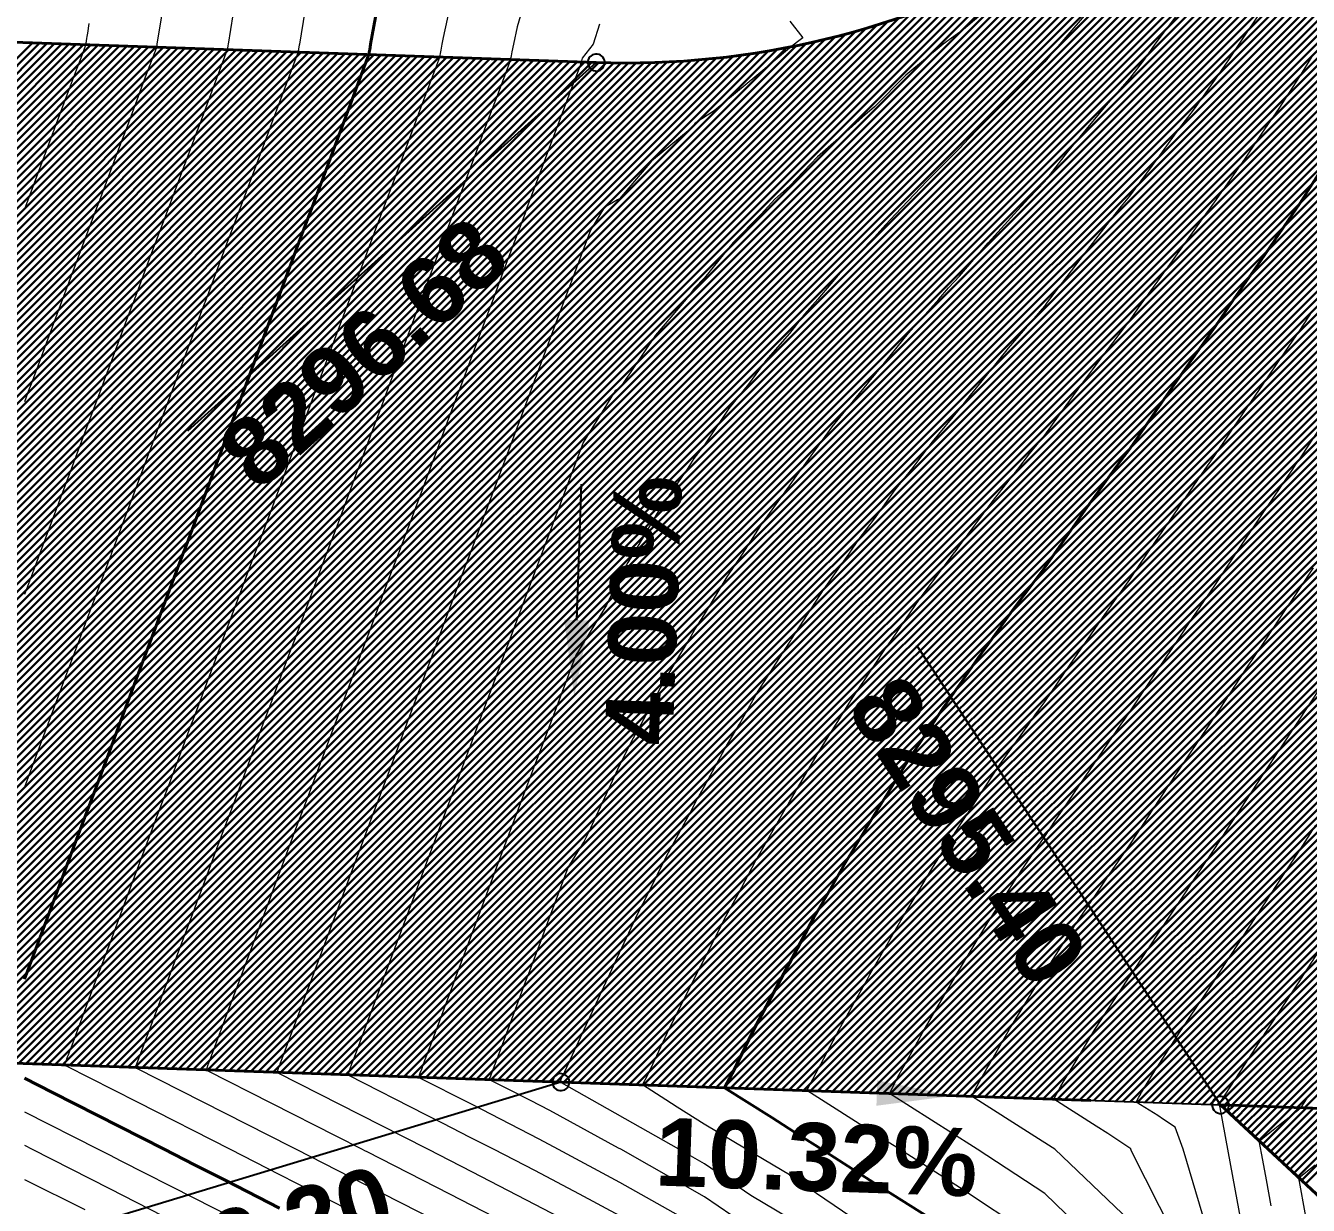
# Model space of a CAD drawing. Extents: x 2799052 to 2815686, y 1319509 to 1336143.
# Drawn here: x 2807493.91 to 2807509, y 1327802.98 to 1327816.86 of the extents above; entities that cross this region are included whole.
import ezdxf

# ---------------------------------------------------------------- set-up
doc = ezdxf.new("R2010")
doc.units = 0
doc.header["$LTSCALE"] = 0.5
doc.header["$MEASUREMENT"] = 0
for name, color, linetype, lineweight in [('C-PRKG-CONC', 2, 'Continuous', 40), ('C-Road-Asph-Hach', 110, 'Continuous', 30), ('C-Topo-Cont-10th', 8, 'Continuous', 13), ('C-TOPO-CONT-1FT', 7, 'Continuous', 40), ('C-TOPO-SLOP', 1, 'Continuous', 25), ('C-TOPO-SPOT', 2, 'Continuous', 25)]:
    doc.layers.add(name, color=color, linetype=linetype, lineweight=lineweight)
doc.layers.add('C-Road-Asph-Hach-Bdry', color=64, linetype='Continuous', lineweight=25, plot=False)
doc.layers.add('C-TOPO-USER', color=40, linetype='Continuous')
doc.styles.add('Swiss 721 BT', font='swissb.ttf', dxfattribs={"height": 2})

msp = doc.modelspace()

# ---------------------------------------------------------------- linework, layer by layer
at = {"color": 0, "linetype": 'ByBlock'}
for centre, start, end in [((2807500.621, 1327816.427, 8296.679), 352.876, 172.876), ((2807500.621, 1327816.427, 8296.679), 172.876, 352.876), ((2807500.205, 1327804.434, 8296.199), 352.876, 172.876), ((2807500.205, 1327804.434, 8296.199), 172.876, 352.876), ((2807507.963, 1327804.165, 8295.398), 353.7826, 173.7826), ((2807507.963, 1327804.165, 8295.398), 173.7826, 353.7826)]:
    msp.add_arc(centre, 0.1, start, end, dxfattribs=at)
at = {"layer": 'C-PRKG-CONC'}
for p, q in [((2807473.473, 1327817.369), (2807500.621, 1327816.427)), ((2807506.439, 1327804.218), (2807453.461, 1327806.056)), ((2807526.593, 1327786.827), (2807507.963, 1327804.165)), ((2807507.963, 1327804.165), (2807522.998, 1327803.644))]:
    msp.add_line(p, q, dxfattribs=at)
msp.add_arc((2807500.967, 1327826.421), 10, 268.0137, 31.5946, dxfattribs=at)
at = {"layer": 'C-Road-Asph-Hach', "linetype": 'Continuous'}
for p, q in [((2807493.404, 1327804.67), (2807513.637, 1327824.903)), ((2807493.489, 1327804.667), (2807513.67, 1327824.849)), ((2807493.575, 1327804.664), (2807513.704, 1327824.794)), ((2807493.66, 1327804.661), (2807513.738, 1327824.739)), ((2807493.745, 1327804.658), (2807513.771, 1327824.684)), ((2807493.831, 1327804.655), (2807513.805, 1327824.63)), ((2807493.916, 1327804.652), (2807513.839, 1327824.575)), ((2807494.002, 1327804.65), (2807513.872, 1327824.52)), ((2807494.087, 1327804.647), (2807513.906, 1327824.465)), ((2807494.173, 1327804.644), (2807513.94, 1327824.411)), ((2807494.258, 1327804.641), (2807513.973, 1327824.356)), ((2807494.343, 1327804.638), (2807514.007, 1327824.301)), ((2807494.429, 1327804.635), (2807514.04, 1327824.246)), ((2807494.514, 1327804.632), (2807514.074, 1327824.192)), ((2807494.6, 1327804.629), (2807514.108, 1327824.137)), ((2807494.685, 1327804.626), (2807514.141, 1327824.082)), ((2807494.771, 1327804.623), (2807514.175, 1327824.027)), ((2807494.856, 1327804.62), (2807514.209, 1327823.973)), ((2807494.941, 1327804.617), (2807514.242, 1327823.918)), ((2807495.027, 1327804.614), (2807514.276, 1327823.863)), ((2807495.112, 1327804.611), (2807514.31, 1327823.808)), ((2807495.198, 1327804.608), (2807514.343, 1327823.754)), ((2807495.283, 1327804.605), (2807514.377, 1327823.699)), ((2807495.369, 1327804.602), (2807514.41, 1327823.644)), ((2807495.454, 1327804.599), (2807514.444, 1327823.589)), ((2807495.539, 1327804.596), (2807514.478, 1327823.535)), ((2807495.625, 1327804.593), (2807514.511, 1327823.48)), ((2807495.71, 1327804.59), (2807514.545, 1327823.425)), ((2807495.796, 1327804.587), (2807514.579, 1327823.37)), ((2807495.881, 1327804.584), (2807514.612, 1327823.316)), ((2807495.966, 1327804.581), (2807514.646, 1327823.261)), ((2807496.052, 1327804.578), (2807514.68, 1327823.206)), ((2807496.137, 1327804.575), (2807514.713, 1327823.151)), ((2807496.223, 1327804.572), (2807514.747, 1327823.097)), ((2807496.308, 1327804.57), (2807514.781, 1327823.042)), ((2807496.394, 1327804.567), (2807514.814, 1327822.987)), ((2807496.479, 1327804.564), (2807514.848, 1327822.932)), ((2807496.564, 1327804.561), (2807514.881, 1327822.878)), ((2807496.65, 1327804.558), (2807514.915, 1327822.823)), ((2807496.735, 1327804.555), (2807514.949, 1327822.768)), ((2807496.821, 1327804.552), (2807514.982, 1327822.713)), ((2807496.906, 1327804.549), (2807515.016, 1327822.659)), ((2807496.992, 1327804.546), (2807515.05, 1327822.604)), ((2807497.077, 1327804.543), (2807515.083, 1327822.549)), ((2807497.162, 1327804.54), (2807515.117, 1327822.494)), ((2807497.248, 1327804.537), (2807515.151, 1327822.44)), ((2807497.333, 1327804.534), (2807515.184, 1327822.385)), ((2807497.419, 1327804.531), (2807515.218, 1327822.33)), ((2807497.504, 1327804.528), (2807515.251, 1327822.275)), ((2807497.59, 1327804.525), (2807515.285, 1327822.221)), ((2807497.675, 1327804.522), (2807515.319, 1327822.166)), ((2807497.76, 1327804.519), (2807515.352, 1327822.111)), ((2807497.846, 1327804.516), (2807515.386, 1327822.056)), ((2807497.931, 1327804.513), (2807515.42, 1327822.002)), ((2807498.017, 1327804.51), (2807515.453, 1327821.947)), ((2807498.102, 1327804.507), (2807515.487, 1327821.892)), ((2807498.188, 1327804.504), (2807515.521, 1327821.837)), ((2807498.273, 1327804.501), (2807515.554, 1327821.783)), ((2807498.358, 1327804.498), (2807515.588, 1327821.728)), ((2807498.444, 1327804.495), (2807515.622, 1327821.673)), ((2807498.529, 1327804.492), (2807515.655, 1327821.618)), ((2807498.615, 1327804.49), (2807515.689, 1327821.564)), ((2807498.7, 1327804.487), (2807515.722, 1327821.509)), ((2807498.786, 1327804.484), (2807515.756, 1327821.454)), ((2807498.871, 1327804.481), (2807515.79, 1327821.399)), ((2807498.956, 1327804.478), (2807515.823, 1327821.345)), ((2807499.042, 1327804.475), (2807515.857, 1327821.29)), ((2807499.127, 1327804.472), (2807515.891, 1327821.235)), ((2807499.213, 1327804.469), (2807515.924, 1327821.18)), ((2807499.298, 1327804.466), (2807515.958, 1327821.126)), ((2807499.384, 1327804.463), (2807515.992, 1327821.071)), ((2807499.469, 1327804.46), (2807516.025, 1327821.016)), ((2807499.554, 1327804.457), (2807516.059, 1327820.961)), ((2807499.64, 1327804.454), (2807516.092, 1327820.907)), ((2807499.725, 1327804.451), (2807516.126, 1327820.852)), ((2807499.811, 1327804.448), (2807516.16, 1327820.797)), ((2807499.896, 1327804.445), (2807516.193, 1327820.742)), ((2807499.981, 1327804.442), (2807516.227, 1327820.688)), ((2807500.067, 1327804.439), (2807516.261, 1327820.633)), ((2807500.152, 1327804.436), (2807516.294, 1327820.578)), ((2807500.238, 1327804.433), (2807516.328, 1327820.523)), ((2807500.323, 1327804.43), (2807516.362, 1327820.469)), ((2807500.409, 1327804.427), (2807516.395, 1327820.414)), ((2807500.494, 1327804.424), (2807516.429, 1327820.359)), ((2807500.579, 1327804.421), (2807516.463, 1327820.304)), ((2807500.665, 1327804.418), (2807516.496, 1327820.25)), ((2807500.75, 1327804.415), (2807516.53, 1327820.195)), ((2807500.836, 1327804.412), (2807516.563, 1327820.14)), ((2807500.921, 1327804.41), (2807516.597, 1327820.085)), ((2807501.007, 1327804.407), (2807516.631, 1327820.031)), ((2807501.092, 1327804.404), (2807516.664, 1327819.976)), ((2807501.177, 1327804.401), (2807516.698, 1327819.921)), ((2807501.263, 1327804.398), (2807516.732, 1327819.866)), ((2807501.348, 1327804.395), (2807516.765, 1327819.812)), ((2807501.434, 1327804.392), (2807516.799, 1327819.757)), ((2807501.519, 1327804.389), (2807516.833, 1327819.702)), ((2807501.605, 1327804.386), (2807516.866, 1327819.647)), ((2807501.69, 1327804.383), (2807516.9, 1327819.593)), ((2807501.775, 1327804.38), (2807516.933, 1327819.538)), ((2807501.861, 1327804.377), (2807516.967, 1327819.483)), ((2807501.946, 1327804.374), (2807517.001, 1327819.428)), ((2807502.032, 1327804.371), (2807517.034, 1327819.374)), ((2807502.117, 1327804.368), (2807517.068, 1327819.319)), ((2807502.203, 1327804.365), (2807517.102, 1327819.264)), ((2807502.288, 1327804.362), (2807517.135, 1327819.209)), ((2807502.373, 1327804.359), (2807517.169, 1327819.155)), ((2807502.459, 1327804.356), (2807517.203, 1327819.1)), ((2807502.544, 1327804.353), (2807517.236, 1327819.045)), ((2807502.63, 1327804.35), (2807517.27, 1327818.99)), ((2807502.715, 1327804.347), (2807517.304, 1327818.936)), ((2807502.801, 1327804.344), (2807517.337, 1327818.881)), ((2807493.318, 1327804.673), (2807507.478, 1327818.833)), ((2807502.886, 1327804.341), (2807517.371, 1327818.826)), ((2807502.971, 1327804.338), (2807517.404, 1327818.771)), ((2807503.057, 1327804.335), (2807517.438, 1327818.717)), ((2807503.142, 1327804.332), (2807517.472, 1327818.662)), ((2807503.228, 1327804.33), (2807517.505, 1327818.607)), ((2807493.233, 1327804.676), (2807507.018, 1327818.461)), ((2807503.313, 1327804.327), (2807517.539, 1327818.552)), ((2807503.399, 1327804.324), (2807517.573, 1327818.498)), ((2807503.484, 1327804.321), (2807517.606, 1327818.443)), ((2807503.569, 1327804.318), (2807517.64, 1327818.388)), ((2807503.655, 1327804.315), (2807517.674, 1327818.333)), ((2807503.74, 1327804.312), (2807517.707, 1327818.279)), ((2807493.147, 1327804.679), (2807506.692, 1327818.224)), ((2807503.826, 1327804.309), (2807517.741, 1327818.224)), ((2807503.911, 1327804.306), (2807517.774, 1327818.169)), ((2807503.996, 1327804.303), (2807517.808, 1327818.114)), ((2807493.062, 1327804.682), (2807506.421, 1327818.041)), ((2807504.082, 1327804.3), (2807517.842, 1327818.06)), ((2807504.167, 1327804.297), (2807517.875, 1327818.005)), ((2807492.977, 1327804.685), (2807506.18, 1327817.889)), ((2807504.253, 1327804.294), (2807517.909, 1327817.95)), ((2807504.338, 1327804.291), (2807517.943, 1327817.895)), ((2807504.424, 1327804.288), (2807517.976, 1327817.841)), ((2807492.891, 1327804.688), (2807505.96, 1327817.757)), ((2807504.509, 1327804.285), (2807518.01, 1327817.786)), ((2807504.594, 1327804.282), (2807518.044, 1327817.731)), ((2807504.68, 1327804.279), (2807518.077, 1327817.676)), ((2807492.72, 1327804.694), (2807505.572, 1327817.546)), ((2807492.806, 1327804.691), (2807505.762, 1327817.647)), ((2807504.765, 1327804.276), (2807518.111, 1327817.622)), ((2807504.851, 1327804.273), (2807518.145, 1327817.567)), ((2807504.936, 1327804.27), (2807518.178, 1327817.512)), ((2807492.549, 1327804.7), (2807505.223, 1327817.374)), ((2807492.635, 1327804.697), (2807505.393, 1327817.455)), ((2807505.022, 1327804.267), (2807518.212, 1327817.458)), ((2807505.107, 1327804.264), (2807518.245, 1327817.403)), ((2807505.192, 1327804.261), (2807518.279, 1327817.348)), ((2807492.379, 1327804.706), (2807504.902, 1327817.23)), ((2807492.464, 1327804.703), (2807505.058, 1327817.297)), ((2807505.278, 1327804.258), (2807518.313, 1327817.293)), ((2807505.363, 1327804.255), (2807518.346, 1327817.239)), ((2807492.122, 1327804.715), (2807504.46, 1327817.052)), ((2807492.208, 1327804.712), (2807504.603, 1327817.107)), ((2807492.293, 1327804.709), (2807504.749, 1327817.165)), ((2807505.449, 1327804.252), (2807518.38, 1327817.184)), ((2807505.534, 1327804.25), (2807518.414, 1327817.129)), ((2807505.62, 1327804.247), (2807518.447, 1327817.074)), ((2807491.866, 1327804.724), (2807504.051, 1327816.909)), ((2807491.952, 1327804.721), (2807504.186, 1327816.955)), ((2807492.037, 1327804.718), (2807504.32, 1327817.001)), ((2807505.705, 1327804.244), (2807518.481, 1327817.02)), ((2807505.79, 1327804.241), (2807518.515, 1327816.965)), ((2807505.876, 1327804.238), (2807518.548, 1327816.91)), ((2807491.524, 1327804.735), (2807503.551, 1327816.762)), ((2807491.61, 1327804.732), (2807503.672, 1327816.795)), ((2807491.695, 1327804.73), (2807503.797, 1327816.831)), ((2807491.781, 1327804.727), (2807503.924, 1327816.87)), ((2807505.961, 1327804.235), (2807518.582, 1327816.855)), ((2807506.047, 1327804.232), (2807518.615, 1327816.801)), ((2807506.132, 1327804.229), (2807518.649, 1327816.746)), ((2807482.384, 1327805.052), (2807493.989, 1327816.657)), ((2807482.469, 1327805.05), (2807494.074, 1327816.654)), ((2807482.555, 1327805.047), (2807494.159, 1327816.651)), ((2807482.64, 1327805.044), (2807494.245, 1327816.648)), ((2807482.726, 1327805.041), (2807494.33, 1327816.645)), ((2807482.811, 1327805.038), (2807494.416, 1327816.642)), ((2807482.896, 1327805.035), (2807494.501, 1327816.639)), ((2807482.982, 1327805.032), (2807494.587, 1327816.636)), ((2807483.067, 1327805.029), (2807494.672, 1327816.633)), ((2807483.153, 1327805.026), (2807494.757, 1327816.631)), ((2807483.238, 1327805.023), (2807494.843, 1327816.628)), ((2807483.324, 1327805.02), (2807494.928, 1327816.625)), ((2807483.409, 1327805.017), (2807495.014, 1327816.622)), ((2807483.494, 1327805.014), (2807495.099, 1327816.619)), ((2807483.58, 1327805.011), (2807495.185, 1327816.616)), ((2807483.665, 1327805.008), (2807495.27, 1327816.613)), ((2807483.751, 1327805.005), (2807495.355, 1327816.61)), ((2807483.836, 1327805.002), (2807495.441, 1327816.607)), ((2807483.922, 1327804.999), (2807495.526, 1327816.604)), ((2807484.007, 1327804.996), (2807495.612, 1327816.601)), ((2807484.092, 1327804.993), (2807495.697, 1327816.598)), ((2807484.178, 1327804.99), (2807495.783, 1327816.595)), ((2807491.012, 1327804.753), (2807502.863, 1327816.604)), ((2807491.097, 1327804.75), (2807502.972, 1327816.625)), ((2807491.183, 1327804.747), (2807503.084, 1327816.648)), ((2807491.268, 1327804.744), (2807503.199, 1327816.675)), ((2807491.354, 1327804.741), (2807503.313, 1327816.701)), ((2807491.439, 1327804.738), (2807503.431, 1327816.73)), ((2807506.218, 1327804.226), (2807518.683, 1327816.691)), ((2807506.303, 1327804.223), (2807518.716, 1327816.636)), ((2807484.263, 1327804.987), (2807495.868, 1327816.592)), ((2807484.349, 1327804.984), (2807495.953, 1327816.589)), ((2807484.434, 1327804.981), (2807496.039, 1327816.586)), ((2807484.519, 1327804.978), (2807496.124, 1327816.583)), ((2807484.605, 1327804.975), (2807496.21, 1327816.58)), ((2807484.69, 1327804.972), (2807496.295, 1327816.577)), ((2807484.776, 1327804.97), (2807496.38, 1327816.574)), ((2807484.861, 1327804.967), (2807496.466, 1327816.571)), ((2807484.947, 1327804.964), (2807496.551, 1327816.568)), ((2807485.032, 1327804.961), (2807496.637, 1327816.565)), ((2807485.117, 1327804.958), (2807496.722, 1327816.562)), ((2807485.203, 1327804.955), (2807496.808, 1327816.559)), ((2807485.288, 1327804.952), (2807496.893, 1327816.556)), ((2807485.374, 1327804.949), (2807496.978, 1327816.553)), ((2807485.459, 1327804.946), (2807497.064, 1327816.551)), ((2807485.545, 1327804.943), (2807497.149, 1327816.548)), ((2807485.63, 1327804.94), (2807497.235, 1327816.545)), ((2807485.715, 1327804.937), (2807497.32, 1327816.542)), ((2807485.801, 1327804.934), (2807497.406, 1327816.539)), ((2807485.886, 1327804.931), (2807497.491, 1327816.536)), ((2807485.972, 1327804.928), (2807497.576, 1327816.533)), ((2807486.057, 1327804.925), (2807497.662, 1327816.53)), ((2807486.143, 1327804.922), (2807497.747, 1327816.527)), ((2807486.228, 1327804.919), (2807497.833, 1327816.524)), ((2807486.313, 1327804.916), (2807497.918, 1327816.521)), ((2807486.399, 1327804.913), (2807498.004, 1327816.518)), ((2807486.484, 1327804.91), (2807498.089, 1327816.515)), ((2807486.57, 1327804.907), (2807498.174, 1327816.512)), ((2807486.655, 1327804.904), (2807498.26, 1327816.509)), ((2807486.741, 1327804.901), (2807498.345, 1327816.506)), ((2807486.826, 1327804.898), (2807498.431, 1327816.503)), ((2807486.911, 1327804.895), (2807498.516, 1327816.5)), ((2807486.997, 1327804.892), (2807498.602, 1327816.497)), ((2807487.082, 1327804.89), (2807498.687, 1327816.494)), ((2807487.168, 1327804.887), (2807498.772, 1327816.491)), ((2807487.253, 1327804.884), (2807498.858, 1327816.488)), ((2807487.339, 1327804.881), (2807498.943, 1327816.485)), ((2807487.424, 1327804.878), (2807499.029, 1327816.482)), ((2807487.509, 1327804.875), (2807499.114, 1327816.479)), ((2807487.595, 1327804.872), (2807499.2, 1327816.476)), ((2807487.68, 1327804.869), (2807499.285, 1327816.473)), ((2807487.766, 1327804.866), (2807499.37, 1327816.471)), ((2807487.851, 1327804.863), (2807499.456, 1327816.468)), ((2807487.937, 1327804.86), (2807499.541, 1327816.465)), ((2807488.022, 1327804.857), (2807499.627, 1327816.462)), ((2807488.107, 1327804.854), (2807499.712, 1327816.459)), ((2807488.193, 1327804.851), (2807499.797, 1327816.456)), ((2807488.278, 1327804.848), (2807499.883, 1327816.453)), ((2807488.364, 1327804.845), (2807499.968, 1327816.45)), ((2807488.449, 1327804.842), (2807500.054, 1327816.447)), ((2807488.534, 1327804.839), (2807500.139, 1327816.444)), ((2807489.987, 1327804.789), (2807501.642, 1327816.444)), ((2807490.072, 1327804.786), (2807501.738, 1327816.452)), ((2807490.158, 1327804.783), (2807501.835, 1327816.46)), ((2807490.243, 1327804.78), (2807501.932, 1327816.469)), ((2807490.328, 1327804.777), (2807502.03, 1327816.478)), ((2807490.414, 1327804.774), (2807502.13, 1327816.49)), ((2807490.499, 1327804.771), (2807502.231, 1327816.503)), ((2807490.585, 1327804.768), (2807502.332, 1327816.515)), ((2807490.67, 1327804.765), (2807502.436, 1327816.531)), ((2807490.756, 1327804.762), (2807502.541, 1327816.547)), ((2807490.841, 1327804.759), (2807502.646, 1327816.564)), ((2807490.926, 1327804.756), (2807502.753, 1327816.583)), ((2807506.388, 1327804.22), (2807518.75, 1327816.582)), ((2807506.474, 1327804.217), (2807518.784, 1327816.527)), ((2807506.559, 1327804.214), (2807518.817, 1327816.472)), ((2807488.62, 1327804.836), (2807500.225, 1327816.441)), ((2807488.705, 1327804.833), (2807500.31, 1327816.438)), ((2807488.791, 1327804.83), (2807500.395, 1327816.435)), ((2807488.876, 1327804.827), (2807500.481, 1327816.432)), ((2807488.962, 1327804.824), (2807500.566, 1327816.429)), ((2807489.047, 1327804.821), (2807500.652, 1327816.427)), ((2807489.132, 1327804.818), (2807500.739, 1327816.425)), ((2807489.218, 1327804.815), (2807500.826, 1327816.424)), ((2807489.303, 1327804.812), (2807500.913, 1327816.422)), ((2807489.389, 1327804.81), (2807501.001, 1327816.422)), ((2807489.474, 1327804.807), (2807501.091, 1327816.423)), ((2807489.56, 1327804.804), (2807501.181, 1327816.425)), ((2807489.645, 1327804.801), (2807501.271, 1327816.426)), ((2807489.73, 1327804.798), (2807501.362, 1327816.43)), ((2807489.816, 1327804.795), (2807501.456, 1327816.435)), ((2807489.901, 1327804.792), (2807501.549, 1327816.439)), ((2807506.645, 1327804.211), (2807518.851, 1327816.417)), ((2807506.73, 1327804.208), (2807518.885, 1327816.363)), ((2807506.816, 1327804.205), (2807518.918, 1327816.308)), ((2807506.901, 1327804.202), (2807518.952, 1327816.253)), ((2807506.986, 1327804.199), (2807518.986, 1327816.198)), ((2807507.072, 1327804.196), (2807519.019, 1327816.144)), ((2807507.157, 1327804.193), (2807519.053, 1327816.089)), ((2807507.243, 1327804.19), (2807519.086, 1327816.034)), ((2807507.328, 1327804.187), (2807519.12, 1327815.979)), ((2807507.414, 1327804.184), (2807519.154, 1327815.925)), ((2807507.499, 1327804.181), (2807519.187, 1327815.87)), ((2807507.584, 1327804.178), (2807519.221, 1327815.815)), ((2807507.67, 1327804.175), (2807519.255, 1327815.76)), ((2807507.755, 1327804.172), (2807519.288, 1327815.706)), ((2807507.841, 1327804.17), (2807519.322, 1327815.651)), ((2807507.926, 1327804.167), (2807519.356, 1327815.596)), ((2807508.011, 1327804.164), (2807519.389, 1327815.541)), ((2807508.097, 1327804.161), (2807519.423, 1327815.487)), ((2807508.182, 1327804.158), (2807519.457, 1327815.432)), ((2807508.268, 1327804.155), (2807519.49, 1327815.377)), ((2807508.353, 1327804.152), (2807519.524, 1327815.322)), ((2807508.439, 1327804.149), (2807519.557, 1327815.268)), ((2807508.524, 1327804.146), (2807519.591, 1327815.213)), ((2807508.609, 1327804.143), (2807519.625, 1327815.158)), ((2807508.695, 1327804.14), (2807519.658, 1327815.103)), ((2807508.78, 1327804.137), (2807519.692, 1327815.049)), ((2807508.866, 1327804.134), (2807519.726, 1327814.994)), ((2807508.951, 1327804.131), (2807519.759, 1327814.939)), ((2807498.102, 1327804.507), (2807498.102, 1327804.507)), ((2807503.569, 1327804.318), (2807503.569, 1327804.318)), ((2807508.001, 1327804.131), (2807508.033, 1327804.163)), ((2807508.001, 1327804.131), (2807508.001, 1327804.131)), ((2807508.047, 1327804.088), (2807508.118, 1327804.16)), ((2807508.092, 1327804.045), (2807508.204, 1327804.157)), ((2807508.138, 1327804.003), (2807508.289, 1327804.154)), ((2807508.184, 1327803.96), (2807508.375, 1327804.151)), ((2807508.23, 1327803.918), (2807508.46, 1327804.148)), ((2807508.275, 1327803.875), (2807508.546, 1327804.145)), ((2807508.321, 1327803.832), (2807508.631, 1327804.142)), ((2807508.367, 1327803.79), (2807508.716, 1327804.139)), ((2807508.413, 1327803.747), (2807508.802, 1327804.136)), ((2807508.459, 1327803.705), (2807508.887, 1327804.133)), ((2807508.504, 1327803.662), (2807508.973, 1327804.13)), ((2807508.55, 1327803.619), (2807509.058, 1327804.127)), ((2807508.596, 1327803.577), (2807509.144, 1327804.124)), ((2807508.642, 1327803.534), (2807509.229, 1327804.121)), ((2807508.687, 1327803.491), (2807509.314, 1327804.118)), ((2807508.733, 1327803.449), (2807509.4, 1327804.115)), ((2807508.779, 1327803.406), (2807509.485, 1327804.112)), ((2807508.825, 1327803.364), (2807509.571, 1327804.109)), ((2807508.871, 1327803.321), (2807509.656, 1327804.107)), ((2807508.916, 1327803.278), (2807509.741, 1327804.104)), ((2807508.962, 1327803.236), (2807509.827, 1327804.101))]:
    msp.add_line(p, q, dxfattribs=at)
at = {"layer": 'C-Road-Asph-Hach-Bdry'}
for p, q in [((2807500.621, 1327816.427), (2807473.473, 1327817.369)), ((2807453.461, 1327806.056), (2807507.963, 1327804.165)), ((2807544.894, 1327769.795), (2807507.963, 1327804.165)), ((2807507.963, 1327804.165), (2807522.998, 1327803.644)), ((2807507.963, 1327804.165), (2807522.998, 1327803.644))]:
    msp.add_line(p, q, dxfattribs=at)
msp.add_circle((2807368.688, 1327825.522), 8317.007, dxfattribs=at)
msp.add_arc((2807500.967, 1327826.421), 10, 268.0137, 31.5946, dxfattribs=at)
at = {"layer": 'C-Topo-Cont-10th'}
for points, elevation in [([(2807499.895, 1327817.544), (2807499.691, 1327816.848), (2807499.647, 1327816.644), (2807499.627, 1327816.552), (2807499.62, 1327816.507), (2807499.616, 1327816.486), (2807499.614, 1327816.473), (2807499.613, 1327816.465), (2807499.612, 1327816.462), (2807499.611, 1327816.46), (2807499.477, 1327816.098), (2807499.392, 1327815.869), (2807499.308, 1327815.644), (2807499.196, 1327815.343), (2807498.935, 1327814.644), (2807498.924, 1327814.614), (2807498.895, 1327814.536), (2807498.653, 1327813.886), (2807498.563, 1327813.644), (2807498.382, 1327813.157), (2807498.191, 1327812.644), (2807498.11, 1327812.428), (2807497.895, 1327811.85), (2807497.839, 1327811.7), (2807497.818, 1327811.644), (2807497.568, 1327810.971), (2807497.446, 1327810.644), (2807497.296, 1327810.242), (2807497.074, 1327809.644), (2807497.025, 1327809.513), (2807496.895, 1327809.164), (2807496.754, 1327808.785), (2807496.701, 1327808.644), (2807496.483, 1327808.056), (2807496.329, 1327807.644), (2807496.211, 1327807.327), (2807495.957, 1327806.644), (2807495.94, 1327806.599), (2807495.895, 1327806.478), (2807495.669, 1327805.87), (2807495.584, 1327805.644), (2807495.397, 1327805.141), (2807495.212, 1327804.644), (2807495.207, 1327804.631), (2807495.199, 1327804.608), (2807495.215, 1327804.6), (2807497.029, 1327803.676), (2807497.092, 1327803.644), (2807497.895, 1327803.234), (2807498.733, 1327802.806)], 8296.8), ([(2807497.237, 1327817.301), (2807497.129, 1327816.644), (2807497.127, 1327816.63), (2807497.12, 1327816.587), (2807497.116, 1327816.56), (2807497.114, 1327816.549), (2807497.111, 1327816.54), (2807496.872, 1327815.899), (2807496.79, 1327815.679), (2807496.777, 1327815.644), (2807496.538, 1327815.001), (2807496.404, 1327814.644), (2807496.266, 1327814.272), (2807496.032, 1327813.644), (2807495.995, 1327813.544), (2807495.895, 1327813.275), (2807495.724, 1327812.815), (2807495.66, 1327812.644), (2807495.452, 1327812.086), (2807495.288, 1327811.644), (2807495.181, 1327811.358), (2807494.915, 1327810.644), (2807494.91, 1327810.629), (2807494.895, 1327810.589), (2807494.638, 1327809.9), (2807494.543, 1327809.644), (2807494.367, 1327809.172), (2807494.171, 1327808.644), (2807494.096, 1327808.443), (2807493.895, 1327807.904)], 8297.1), ([(2807496.375, 1327817.164), (2807496.292, 1327816.644), (2807496.289, 1327816.626), (2807496.283, 1327816.591), (2807496.281, 1327816.578), (2807496.277, 1327816.567), (2807496.1, 1327816.092), (2807496.039, 1327815.929), (2807495.933, 1327815.644), (2807495.923, 1327815.616), (2807495.895, 1327815.541), (2807495.652, 1327814.887), (2807495.561, 1327814.644), (2807495.38, 1327814.158), (2807495.189, 1327813.644), (2807495.109, 1327813.43), (2807494.895, 1327812.855), (2807494.838, 1327812.701), (2807494.816, 1327812.644), (2807494.566, 1327811.972), (2807494.444, 1327811.644), (2807494.295, 1327811.244), (2807494.072, 1327810.644), (2807494.024, 1327810.515), (2807493.895, 1327810.169)], 8297.2), ([(2807498.895, 1327817.064), (2807498.819, 1327816.72), (2807498.805, 1327816.644), (2807498.793, 1327816.572), (2807498.786, 1327816.534), (2807498.783, 1327816.511), (2807498.78, 1327816.497), (2807498.779, 1327816.491), (2807498.778, 1327816.486), (2807498.532, 1327815.827), (2807498.464, 1327815.644), (2807498.31, 1327815.229), (2807498.092, 1327814.644), (2807498.038, 1327814.5), (2807497.895, 1327814.116), (2807497.767, 1327813.772), (2807497.719, 1327813.644), (2807497.496, 1327813.043), (2807497.347, 1327812.644), (2807497.224, 1327812.314), (2807496.975, 1327811.644), (2807496.953, 1327811.586), (2807496.895, 1327811.43), (2807496.682, 1327810.857), (2807496.602, 1327810.644), (2807496.41, 1327810.128), (2807496.23, 1327809.644), (2807496.139, 1327809.399), (2807495.895, 1327808.744), (2807495.868, 1327808.671), (2807495.858, 1327808.644), (2807495.597, 1327807.942), (2807495.485, 1327807.644), (2807495.325, 1327807.213), (2807495.113, 1327806.644), (2807495.054, 1327806.485), (2807494.895, 1327806.058), (2807494.783, 1327805.756), (2807494.741, 1327805.644), (2807494.511, 1327805.027), (2807494.451, 1327804.866), (2807494.427, 1327804.8), (2807494.413, 1327804.764), (2807494.405, 1327804.742), (2807494.399, 1327804.726), (2807494.395, 1327804.715), (2807494.392, 1327804.706), (2807494.389, 1327804.7), (2807494.387, 1327804.694), (2807494.386, 1327804.69), (2807494.384, 1327804.686), (2807494.383, 1327804.683), (2807494.382, 1327804.68), (2807494.375, 1327804.661), (2807494.366, 1327804.637), (2807494.385, 1327804.627), (2807495.22, 1327804.202), (2807496.316, 1327803.644), (2807496.895, 1327803.349), (2807497.497, 1327803.042), (2807497.895, 1327802.839)], 8296.9), ([(2807505.299, 1327817.12), (2807504.941, 1327816.817), (2807504.702, 1327816.644), (2807504.26, 1327816.279), (2807503.895, 1327815.905), (2807503.752, 1327815.786), (2807503.596, 1327815.644), (2807503.222, 1327815.317), (2807502.895, 1327814.971), (2807502.721, 1327814.818), (2807502.56, 1327814.644), (2807502.23, 1327814.309), (2807501.895, 1327813.895), (2807501.771, 1327813.768), (2807501.678, 1327813.644), (2807501.318, 1327813.221), (2807500.928, 1327812.644), (2807500.914, 1327812.625), (2807500.895, 1327812.596), (2807500.842, 1327812.566), (2807500.465, 1327811.956), (2807500.012, 1327810.739), (2807499.895, 1327810.424), (2807499.683, 1327809.855), (2807499.604, 1327809.644), (2807499.412, 1327809.127), (2807499.232, 1327808.644), (2807499.141, 1327808.398), (2807498.895, 1327807.738), (2807498.869, 1327807.669), (2807498.86, 1327807.644), (2807498.598, 1327806.941), (2807498.487, 1327806.644), (2807498.327, 1327806.212), (2807498.115, 1327805.644), (2807498.055, 1327805.483), (2807497.895, 1327805.053), (2807497.784, 1327804.755), (2807497.743, 1327804.644), (2807497.723, 1327804.591), (2807497.71, 1327804.555), (2807497.702, 1327804.533), (2807497.697, 1327804.521), (2807497.705, 1327804.517), (2807498.614, 1327804.054), (2807498.807, 1327803.956), (2807499.135, 1327803.788), (2807499.415, 1327803.644), (2807499.895, 1327803.397), (2807500.418, 1327803.121), (2807500.895, 1327802.867)], 8296.5), ([(2807506.454, 1327817.085), (2807506.072, 1327816.644), (2807505.989, 1327816.549), (2807505.895, 1327816.436), (2807505.501, 1327816.037), (2807505.107, 1327815.644), (2807505.004, 1327815.535), (2807504.895, 1327815.415), (2807504.508, 1327815.03), (2807504.142, 1327814.644), (2807504.022, 1327814.517), (2807503.895, 1327814.371), (2807503.533, 1327814.005), (2807503.228, 1327813.644), (2807503.071, 1327813.467), (2807502.895, 1327813.241), (2807502.616, 1327812.923), (2807502.411, 1327812.644), (2807502.182, 1327812.357), (2807501.895, 1327811.932), (2807501.77, 1327811.769), (2807501.692, 1327811.644), (2807501.365, 1327811.174), (2807501.054, 1327810.644), (2807500.992, 1327810.547), (2807500.895, 1327810.372), (2807500.855, 1327810.287), (2807500.742, 1327810.046), (2807500.379, 1327809.458), (2807499.971, 1327808.363), (2807499.925, 1327808.239), (2807499.895, 1327808.159), (2807499.755, 1327807.783), (2807499.703, 1327807.644), (2807499.484, 1327807.055), (2807499.331, 1327806.644), (2807499.213, 1327806.326), (2807498.959, 1327805.644), (2807498.941, 1327805.597), (2807498.895, 1327805.473), (2807498.67, 1327804.869), (2807498.586, 1327804.644), (2807498.564, 1327804.583), (2807498.547, 1327804.539), (2807498.539, 1327804.515), (2807498.533, 1327804.5), (2807498.53, 1327804.492), (2807498.535, 1327804.49), (2807499.142, 1327804.181), (2807499.271, 1327804.115), (2807499.49, 1327804.003), (2807499.944, 1327803.768), (2807500.173, 1327803.644), (2807500.895, 1327803.259), (2807501.773, 1327802.765)], 8296.4), ([(2807502.895, 1327802.831), (2807502.44, 1327803.099), (2807501.895, 1327803.473), (2807501.594, 1327803.644), (2807500.212, 1327804.426), (2807500.203, 1327804.431), (2807500.201, 1327804.432), (2807500.2, 1327804.433), (2807500.199, 1327804.433), (2807500.196, 1327804.435), (2807500.196, 1327804.435), (2807500.196, 1327804.435), (2807500.196, 1327804.435), (2807500.196, 1327804.435), (2807500.196, 1327804.435), (2807500.196, 1327804.436), (2807500.197, 1327804.439), (2807500.201, 1327804.449), (2807500.202, 1327804.452), (2807500.203, 1327804.453), (2807500.203, 1327804.454), (2807500.203, 1327804.455), (2807500.205, 1327804.461), (2807500.207, 1327804.464), (2807500.208, 1327804.465), (2807500.209, 1327804.467), (2807500.21, 1327804.47), (2807500.214, 1327804.478), (2807500.227, 1327804.506), (2807500.895, 1327805.955), (2807501.114, 1327806.425), (2807501.228, 1327806.644), (2807501.446, 1327807.093), (2807501.747, 1327807.644), (2807501.796, 1327807.742), (2807501.895, 1327807.914), (2807502.151, 1327808.388), (2807502.306, 1327808.644), (2807502.519, 1327809.019), (2807502.895, 1327809.605), (2807502.909, 1327809.629), (2807502.919, 1327809.644), (2807503.3, 1327810.238), (2807503.591, 1327810.644), (2807503.714, 1327810.825), (2807503.895, 1327811.061), (2807504.138, 1327811.4), (2807504.331, 1327811.644), (2807504.574, 1327811.964), (2807504.895, 1327812.349), (2807505.023, 1327812.515), (2807505.128, 1327812.644), (2807505.47, 1327813.069), (2807505.895, 1327813.562), (2807505.93, 1327813.609), (2807505.956, 1327813.644), (2807506.363, 1327814.175), (2807506.725, 1327814.644), (2807506.8, 1327814.739), (2807506.895, 1327814.856), (2807507.231, 1327815.308), (2807507.473, 1327815.644), (2807507.657, 1327815.882), (2807507.895, 1327816.22), (2807508.069, 1327816.469), (2807508.181, 1327816.644), (2807508.468, 1327817.071)], 8296.2), ([(2807495.514, 1327817.025), (2807495.454, 1327816.644), (2807495.451, 1327816.623), (2807495.448, 1327816.607), (2807495.443, 1327816.594), (2807495.329, 1327816.285), (2807495.289, 1327816.179), (2807495.216, 1327815.983), (2807495.09, 1327815.644), (2807495.037, 1327815.502), (2807494.895, 1327815.121), (2807494.766, 1327814.773), (2807494.717, 1327814.644), (2807494.494, 1327814.044), (2807494.345, 1327813.644), (2807494.223, 1327813.316), (2807493.973, 1327812.644), (2807493.952, 1327812.587), (2807493.895, 1327812.435)], 8297.3), ([(2807502.898, 1327816.913), (2807503.051, 1327816.718), (2807502.989, 1327816.672), (2807502.951, 1327816.644), (2807502.92, 1327816.618), (2807502.895, 1327816.595), (2807502.509, 1327816.275), (2807502.009, 1327815.859), (2807501.784, 1327815.712), (2807501.725, 1327815.644), (2807501.271, 1327815.268), (2807500.895, 1327814.825), (2807500.869, 1327814.811), (2807500.785, 1327814.762), (2807500.743, 1327814.738), (2807500.718, 1327814.724), (2807500.552, 1327814.455), (2807500.352, 1327813.918), (2807500.282, 1327813.73), (2807500.163, 1327813.409), (2807499.913, 1327812.739), (2807499.895, 1327812.69), (2807499.882, 1327812.656), (2807499.878, 1327812.644), (2807499.611, 1327811.927), (2807499.505, 1327811.644), (2807499.34, 1327811.199), (2807499.133, 1327810.644), (2807499.069, 1327810.47), (2807498.895, 1327810.004), (2807498.797, 1327809.741), (2807498.761, 1327809.644), (2807498.526, 1327809.013), (2807498.388, 1327808.644), (2807498.255, 1327808.284), (2807498.016, 1327807.644), (2807497.983, 1327807.555), (2807497.895, 1327807.318), (2807497.712, 1327806.827), (2807497.644, 1327806.644), (2807497.441, 1327806.098), (2807497.272, 1327805.644), (2807497.169, 1327805.369), (2807496.899, 1327804.644), (2807496.899, 1327804.643), (2807496.881, 1327804.596), (2807496.87, 1327804.566), (2807496.864, 1327804.55), (2807496.875, 1327804.545), (2807498.086, 1327803.928), (2807498.343, 1327803.797), (2807498.643, 1327803.644), (2807498.895, 1327803.515), (2807499.161, 1327803.378), (2807499.895, 1327803), (2807500.571, 1327802.644)], 8296.6), ([(2807502.537, 1327802.644), (2807501.895, 1327803.085), (2807500.909, 1327803.644), (2807500.881, 1327803.659), (2807500.074, 1327804.1), (2807499.846, 1327804.218), (2807499.736, 1327804.274), (2807499.671, 1327804.307), (2807499.366, 1327804.462), (2807499.363, 1327804.464), (2807499.364, 1327804.467), (2807499.367, 1327804.475), (2807499.372, 1327804.487), (2807499.38, 1327804.509), (2807499.4, 1327804.563), (2807499.43, 1327804.644), (2807499.556, 1327804.982), (2807499.802, 1327805.644), (2807499.827, 1327805.711), (2807499.895, 1327805.893), (2807499.971, 1327806.098), (2807500.029, 1327806.253), (2807500.064, 1327806.346), (2807500.087, 1327806.409), (2807500.292, 1327806.959), (2807500.475, 1327807.255), (2807500.532, 1327807.376), (2807500.619, 1327807.564), (2807500.772, 1327807.893), (2807500.895, 1327808.16), (2807501.057, 1327808.482), (2807501.15, 1327808.644), (2807501.407, 1327809.132), (2807501.718, 1327809.644), (2807501.781, 1327809.758), (2807501.895, 1327809.934), (2807502.16, 1327810.379), (2807502.341, 1327810.644), (2807502.556, 1327810.983), (2807502.895, 1327811.446), (2807502.975, 1327811.564), (2807503.036, 1327811.644), (2807503.397, 1327812.142), (2807503.807, 1327812.644), (2807503.846, 1327812.693), (2807503.895, 1327812.749), (2807504.295, 1327813.243), (2807504.649, 1327813.644), (2807504.764, 1327813.775), (2807504.895, 1327813.914), (2807505.23, 1327814.308), (2807505.537, 1327814.644), (2807505.707, 1327814.831), (2807505.895, 1327815.028), (2807506.165, 1327815.373), (2807506.385, 1327815.644), (2807506.617, 1327815.922), (2807506.895, 1327816.241), (2807507.071, 1327816.468), (2807507.194, 1327816.644), (2807507.496, 1327817.043)], 8296.3), ([(2807494.654, 1327816.885), (2807494.636, 1327816.773), (2807494.63, 1327816.732), (2807494.627, 1327816.711), (2807494.625, 1327816.698), (2807494.623, 1327816.689), (2807494.622, 1327816.683), (2807494.621, 1327816.678), (2807494.621, 1327816.674), (2807494.62, 1327816.671), (2807494.62, 1327816.669), (2807494.62, 1327816.667), (2807494.619, 1327816.665), (2807494.619, 1327816.663), (2807494.618, 1327816.653), (2807494.615, 1327816.635), (2807494.61, 1327816.621), (2807494.557, 1327816.478), (2807494.539, 1327816.429), (2807494.505, 1327816.339), (2807494.422, 1327816.117), (2807494.246, 1327815.644), (2807494.151, 1327815.388), (2807493.895, 1327814.701)], 8297.4), ([(2807500.659, 1327816.88), (2807500.584, 1327816.644), (2807500.454, 1327816.477), (2807500.448, 1327816.449), (2807500.446, 1327816.441), (2807500.446, 1327816.437), (2807500.445, 1327816.435), (2807500.445, 1327816.434), (2807500.445, 1327816.433), (2807500.445, 1327816.433), (2807500.422, 1327816.37), (2807500.407, 1327816.33), (2807500.323, 1327816.106), (2807499.895, 1327814.956), (2807499.81, 1327814.728), (2807499.779, 1327814.644), (2807499.539, 1327814), (2807499.407, 1327813.644), (2807499.268, 1327813.271), (2807499.034, 1327812.644), (2807498.996, 1327812.542), (2807498.895, 1327812.27), (2807498.725, 1327811.814), (2807498.662, 1327811.644), (2807498.454, 1327811.085), (2807498.29, 1327810.644), (2807498.183, 1327810.356), (2807497.917, 1327809.644), (2807497.911, 1327809.627), (2807497.895, 1327809.584), (2807497.64, 1327808.899), (2807497.545, 1327808.644), (2807497.369, 1327808.17), (2807497.173, 1327807.644), (2807497.097, 1327807.441), (2807496.895, 1327806.898), (2807496.826, 1327806.713), (2807496.8, 1327806.644), (2807496.555, 1327805.984), (2807496.428, 1327805.644), (2807496.283, 1327805.255), (2807496.056, 1327804.644), (2807496.053, 1327804.636), (2807496.039, 1327804.599), (2807496.032, 1327804.579), (2807496.045, 1327804.572), (2807497.558, 1327803.802), (2807497.868, 1327803.644), (2807497.895, 1327803.63), (2807497.923, 1327803.616), (2807498.895, 1327803.119), (2807499.817, 1327802.644)], 8296.7), ([(2807502.895, 1327803.342), (2807502.383, 1327803.644), (2807501.891, 1327803.939), (2807501.572, 1327804.141), (2807501.438, 1327804.226), (2807501.163, 1327804.401), (2807501.222, 1327804.513), (2807501.246, 1327804.563), (2807501.285, 1327804.644), (2807501.477, 1327805.062), (2807501.774, 1327805.644), (2807501.813, 1327805.726), (2807501.895, 1327805.883), (2807502.149, 1327806.39), (2807502.29, 1327806.644), (2807502.497, 1327807.042), (2807502.844, 1327807.644), (2807502.862, 1327807.676), (2807502.895, 1327807.73), (2807503.229, 1327808.309), (2807503.444, 1327808.644), (2807503.615, 1327808.924), (2807503.895, 1327809.337), (2807504.016, 1327809.523), (2807504.102, 1327809.644), (2807504.423, 1327810.115), (2807504.82, 1327810.644), (2807504.852, 1327810.687), (2807504.895, 1327810.742), (2807505.278, 1327811.261), (2807505.578, 1327811.644), (2807505.716, 1327811.823), (2807505.895, 1327812.042), (2807506.147, 1327812.391), (2807506.333, 1327812.644), (2807506.573, 1327812.966), (2807506.895, 1327813.393), (2807506.999, 1327813.54), (2807507.072, 1327813.644), (2807507.417, 1327814.122), (2807507.789, 1327814.644), (2807507.834, 1327814.704), (2807507.895, 1327814.789), (2807508.248, 1327815.29), (2807508.485, 1327815.644), (2807508.654, 1327815.885), (2807508.895, 1327816.262), (2807509.04, 1327816.499)], 8296.1), ([(2807505.722, 1327802.644), (2807504.895, 1327803.194), (2807504.186, 1327803.644), (2807503.93, 1327803.806), (2807503.099, 1327804.334), (2807503.244, 1327804.611), (2807503.263, 1327804.644), (2807503.48, 1327805.059), (2807503.81, 1327805.644), (2807503.84, 1327805.699), (2807503.895, 1327805.794), (2807504.202, 1327806.336), (2807504.391, 1327806.644), (2807504.578, 1327806.961), (2807504.895, 1327807.449), (2807504.97, 1327807.568), (2807505.022, 1327807.644), (2807505.369, 1327808.17), (2807505.707, 1327808.644), (2807505.784, 1327808.755), (2807505.895, 1327808.906), (2807506.194, 1327809.345), (2807506.402, 1327809.644), (2807506.604, 1327809.935), (2807506.895, 1327810.346), (2807507.015, 1327810.524), (2807507.096, 1327810.644), (2807507.42, 1327811.119), (2807507.782, 1327811.644), (2807507.828, 1327811.71), (2807507.895, 1327811.806), (2807508.233, 1327812.305), (2807508.463, 1327812.644), (2807508.639, 1327812.9), (2807508.895, 1327813.276), (2807509.042, 1327813.497)], 8295.9), ([(2807506.391, 1327802.644), (2807505.895, 1327803.124), (2807505.102, 1327803.644), (2807505.058, 1327803.671), (2807504.068, 1327804.3), (2807504.184, 1327804.522), (2807504.231, 1327804.604), (2807504.254, 1327804.644), (2807504.481, 1327805.058), (2807504.826, 1327805.644), (2807504.851, 1327805.688), (2807504.895, 1327805.76), (2807505.226, 1327806.313), (2807505.443, 1327806.644), (2807505.618, 1327806.921), (2807505.895, 1327807.324), (2807506.023, 1327807.516), (2807506.111, 1327807.644), (2807506.428, 1327808.111), (2807506.795, 1327808.644), (2807506.836, 1327808.703), (2807506.895, 1327808.788), (2807507.236, 1327809.302), (2807507.467, 1327809.644), (2807507.639, 1327809.9), (2807507.895, 1327810.275), (2807508.042, 1327810.497), (2807508.14, 1327810.644), (2807508.443, 1327811.096), (2807508.812, 1327811.644), (2807508.846, 1327811.693), (2807508.895, 1327811.766), (2807509.246, 1327812.293)], 8295.8), ([(2807506.895, 1327802.802), (2807506.015, 1327803.644), (2807505.982, 1327803.666), (2807505.78, 1327803.794), (2807505.036, 1327804.267), (2807505.123, 1327804.433), (2807505.158, 1327804.495), (2807505.216, 1327804.594), (2807505.245, 1327804.644), (2807505.483, 1327805.056), (2807505.843, 1327805.644), (2807505.862, 1327805.676), (2807505.895, 1327805.727), (2807506.254, 1327806.285), (2807506.5, 1327806.644), (2807506.658, 1327806.881), (2807506.895, 1327807.226), (2807507.061, 1327807.478), (2807507.171, 1327807.644), (2807507.459, 1327808.08), (2807507.836, 1327808.644), (2807507.86, 1327808.679), (2807507.895, 1327808.732), (2807508.257, 1327809.282), (2807508.498, 1327809.644), (2807508.656, 1327809.883), (2807508.895, 1327810.24), (2807509.055, 1327810.483)], 8295.7), ([(2807507.409, 1327802.644), (2807506.916, 1327803.623), (2807506.91, 1327803.644), (2807506.907, 1327803.65), (2807506.638, 1327803.831), (2807506.502, 1327803.917), (2807506.004, 1327804.233), (2807506.063, 1327804.345), (2807506.086, 1327804.386), (2807506.125, 1327804.452), (2807506.197, 1327804.574), (2807506.24, 1327804.644), (2807506.486, 1327805.053), (2807506.874, 1327805.644), (2807506.882, 1327805.657), (2807506.895, 1327805.675), (2807507.281, 1327806.257), (2807507.538, 1327806.644), (2807507.68, 1327806.859), (2807507.895, 1327807.182), (2807508.077, 1327807.462), (2807508.197, 1327807.644), (2807508.473, 1327808.066), (2807508.855, 1327808.644), (2807508.871, 1327808.668), (2807508.895, 1327808.704), (2807509.267, 1327809.272)], 8295.6), ([(2807507.789, 1327802.749), (2807507.525, 1327803.644), (2807507.429, 1327803.904), (2807507.293, 1327803.996), (2807507.224, 1327804.04), (2807506.972, 1327804.2), (2807507.002, 1327804.256), (2807507.014, 1327804.277), (2807507.033, 1327804.31), (2807507.07, 1327804.372), (2807507.163, 1327804.524), (2807507.242, 1327804.644), (2807507.498, 1327805.04), (2807507.895, 1327805.635), (2807507.898, 1327805.64), (2807507.901, 1327805.644), (2807508.292, 1327806.246), (2807508.554, 1327806.644), (2807508.688, 1327806.85), (2807508.895, 1327807.164), (2807509.084, 1327807.455)], 8295.5), ([(2807508.234, 1327802.644), (2807508.085, 1327803.454), (2807507.96, 1327804.136), (2807507.951, 1327804.159), (2807507.948, 1327804.161), (2807507.947, 1327804.162), (2807507.941, 1327804.166), (2807507.941, 1327804.167), (2807507.942, 1327804.168), (2807507.942, 1327804.169), (2807507.943, 1327804.17), (2807507.945, 1327804.173), (2807507.959, 1327804.195), (2807508.251, 1327804.644), (2807508.505, 1327805.034), (2807508.895, 1327805.627), (2807508.902, 1327805.637), (2807508.906, 1327805.644), (2807509.296, 1327806.243)], 8295.4), ([(2807508.558, 1327802.98), (2807508.503, 1327803.284), (2807508.46, 1327803.517), (2807508.419, 1327803.742), (2807508.438, 1327803.757), (2807508.46, 1327803.774), (2807508.543, 1327803.841), (2807508.7, 1327803.966), (2807508.77, 1327804.022), (2807508.809, 1327804.053), (2807508.835, 1327804.073), (2807508.852, 1327804.087), (2807508.865, 1327804.097), (2807508.875, 1327804.105), (2807508.883, 1327804.112), (2807508.889, 1327804.117), (2807508.894, 1327804.121), (2807508.899, 1327804.124), (2807508.903, 1327804.127), (2807508.906, 1327804.13), (2807508.909, 1327804.132), (2807508.909, 1327804.132), (2807508.91, 1327804.134), (2807508.976, 1327804.235), (2807508.985, 1327804.248), (2807508.997, 1327804.265)], 8295.3), ([(2807493.895, 1327804.086), (2807494.764, 1327803.644), (2807494.895, 1327803.577), (2807495.031, 1327803.508), (2807495.895, 1327803.068), (2807496.727, 1327802.644)], 8297.1), ([(2807493.895, 1327803.691), (2807493.988, 1327803.644), (2807494.895, 1327803.182), (2807495.837, 1327802.702)], 8297.2), ([(2807502.895, 1327803.342), (2807503.834, 1327802.705)], 8296.1), ([(2807509.032, 1327802.506), (2807508.968, 1327802.853), (2807508.885, 1327803.308), (2807508.924, 1327803.339), (2807508.968, 1327803.374), (2807509.077, 1327803.461)], 8295.2), ([(2807493.895, 1327803.289), (2807494.604, 1327802.934)], 8297.3)]:
    msp.add_lwpolyline(points, dxfattribs=dict(at, elevation=elevation))
at = {"layer": 'C-TOPO-CONT-1FT'}
for points, elevation in [([(2807498.109, 1327817.43), (2807497.967, 1327816.644), (2807497.966, 1327816.638), (2807497.957, 1327816.582), (2807497.951, 1327816.549), (2807497.948, 1327816.528), (2807497.947, 1327816.52), (2807497.944, 1327816.513), (2807497.644, 1327815.706), (2807497.62, 1327815.644), (2807497.424, 1327815.115), (2807497.248, 1327814.644), (2807497.152, 1327814.386), (2807496.895, 1327813.695), (2807496.881, 1327813.658), (2807496.876, 1327813.644), (2807496.61, 1327812.929), (2807496.503, 1327812.644), (2807496.338, 1327812.2), (2807496.131, 1327811.644), (2807496.067, 1327811.472), (2807495.895, 1327811.01), (2807495.796, 1327810.743), (2807495.759, 1327810.644), (2807495.524, 1327810.014), (2807495.386, 1327809.644), (2807495.253, 1327809.286), (2807495.014, 1327808.644), (2807494.982, 1327808.557), (2807494.895, 1327808.324), (2807494.711, 1327807.828), (2807494.642, 1327807.644), (2807494.439, 1327807.099), (2807494.269, 1327806.644), (2807494.168, 1327806.371), (2807493.897, 1327805.644)], 8297), ([(2807503.895, 1327803.247), (2807503.271, 1327803.644), (2807502.953, 1327803.845), (2807502.684, 1327804.016), (2807502.131, 1327804.368), (2807502.249, 1327804.593), (2807502.274, 1327804.644), (2807502.479, 1327805.06), (2807502.793, 1327805.644), (2807502.827, 1327805.711), (2807502.895, 1327805.834), (2807503.177, 1327806.361), (2807503.342, 1327806.644), (2807503.539, 1327806.999), (2807503.895, 1327807.582), (2807503.918, 1327807.621), (2807503.933, 1327807.644), (2807504.3, 1327808.238), (2807504.577, 1327808.644), (2807504.702, 1327808.837), (2807504.895, 1327809.107), (2807505.114, 1327809.425), (2807505.274, 1327809.644), (2807505.532, 1327810.006), (2807505.895, 1327810.486), (2807505.96, 1327810.579), (2807506.005, 1327810.644), (2807506.373, 1327811.165), (2807506.718, 1327811.644), (2807506.792, 1327811.746), (2807506.895, 1327811.885), (2807507.206, 1327812.333), (2807507.422, 1327812.644), (2807507.618, 1327812.921), (2807507.895, 1327813.314), (2807508.029, 1327813.509), (2807508.121, 1327813.644), (2807508.439, 1327814.1), (2807508.808, 1327814.644), (2807508.844, 1327814.694), (2807508.895, 1327814.77), (2807509.235, 1327815.303)], 8296), ([(2807493.895, 1327804.481), (2807494.226, 1327804.313), (2807495.54, 1327803.644), (2807495.895, 1327803.463), (2807496.264, 1327803.275), (2807496.895, 1327802.953)], 8297), ([(2807506.361, 1327800.229), (2807506.318, 1327800.464), (2807506.303, 1327800.545), (2807506.285, 1327800.644), (2807505.978, 1327801.56), (2807505.96, 1327801.644), (2807505.895, 1327801.75), (2807505.169, 1327802.37), (2807504.895, 1327802.612), (2807504.846, 1327802.644), (2807503.895, 1327803.247)], 8296)]:
    msp.add_lwpolyline(points, dxfattribs=dict(at, elevation=elevation))
at = {"layer": 'C-TOPO-SLOP', "linetype": 'Continuous'}
for p, q in [((2807500.393, 1327809.869), (2807500.449, 1327811.468)), ((2807503.921, 1327804.305), (2807502.322, 1327804.361))]:
    msp.add_line(p, q, dxfattribs=at)
at = {"layer": 'C-TOPO-SLOP', "linetype": 'Continuous', "lineweight": 25}
for points in [[(2807500.543, 1327809.864), (2807500.362, 1327808.97), (2807500.243, 1327809.874)], [(2807503.926, 1327804.455), (2807504.82, 1327804.274), (2807503.916, 1327804.156)]]:
    msp.add_solid(points, dxfattribs=at)
at = {"layer": 'C-TOPO-SPOT', "color": 2, "linetype": 'Continuous', "lineweight": 25}
for p, q in [((2807500.621, 1327816.427, 8296.679), (2807495.813, 1327812.089, 8297.237)), ((2807507.963, 1327804.165, 8295.398), (2807504.39, 1327809.568, 8295.936)), ((2807500.205, 1327804.434, 8296.199), (2807493.984, 1327802.551, 8296.273))]:
    msp.add_line(p, q, dxfattribs=at)
at = {"layer": 'C-TOPO-USER'}
for points, elevation in [([(2807498.109, 1327817.43), (2807497.967, 1327816.644), (2807497.966, 1327816.638), (2807497.957, 1327816.582), (2807497.951, 1327816.549), (2807497.948, 1327816.528), (2807497.947, 1327816.52), (2807497.944, 1327816.513), (2807497.644, 1327815.706), (2807497.62, 1327815.644), (2807497.424, 1327815.115), (2807497.248, 1327814.644), (2807497.152, 1327814.386), (2807496.895, 1327813.695), (2807496.881, 1327813.658), (2807496.876, 1327813.644), (2807496.61, 1327812.929), (2807496.503, 1327812.644), (2807496.338, 1327812.2), (2807496.131, 1327811.644), (2807496.067, 1327811.472), (2807495.895, 1327811.01), (2807495.796, 1327810.743), (2807495.759, 1327810.644), (2807495.524, 1327810.014), (2807495.386, 1327809.644), (2807495.253, 1327809.286), (2807495.014, 1327808.644), (2807494.982, 1327808.557), (2807494.895, 1327808.324), (2807494.711, 1327807.828), (2807494.642, 1327807.644), (2807494.439, 1327807.099), (2807494.269, 1327806.644), (2807494.168, 1327806.371), (2807493.897, 1327805.644)], 8297), ([(2807503.895, 1327803.247), (2807503.271, 1327803.644), (2807502.953, 1327803.845), (2807502.684, 1327804.016), (2807502.131, 1327804.368), (2807502.249, 1327804.593), (2807502.274, 1327804.644), (2807502.479, 1327805.06), (2807502.793, 1327805.644), (2807502.827, 1327805.711), (2807502.895, 1327805.834), (2807503.177, 1327806.361), (2807503.342, 1327806.644), (2807503.539, 1327806.999), (2807503.895, 1327807.582), (2807503.918, 1327807.621), (2807503.933, 1327807.644), (2807504.3, 1327808.238), (2807504.577, 1327808.644), (2807504.702, 1327808.837), (2807504.895, 1327809.107), (2807505.114, 1327809.425), (2807505.274, 1327809.644), (2807505.532, 1327810.006), (2807505.895, 1327810.486), (2807505.96, 1327810.579), (2807506.005, 1327810.644), (2807506.373, 1327811.165), (2807506.718, 1327811.644), (2807506.792, 1327811.746), (2807506.895, 1327811.885), (2807507.206, 1327812.333), (2807507.422, 1327812.644), (2807507.618, 1327812.921), (2807507.895, 1327813.314), (2807508.029, 1327813.509), (2807508.121, 1327813.644), (2807508.439, 1327814.1), (2807508.808, 1327814.644), (2807508.844, 1327814.694), (2807508.895, 1327814.77), (2807509.235, 1327815.303)], 8296), ([(2807493.895, 1327804.481), (2807494.226, 1327804.313), (2807495.54, 1327803.644), (2807495.895, 1327803.463), (2807496.264, 1327803.275), (2807496.895, 1327802.953)], 8297), ([(2807506.361, 1327800.229), (2807506.318, 1327800.464), (2807506.303, 1327800.545), (2807506.285, 1327800.644), (2807505.978, 1327801.56), (2807505.96, 1327801.644), (2807505.895, 1327801.75), (2807505.169, 1327802.37), (2807504.895, 1327802.612), (2807504.846, 1327802.644), (2807503.895, 1327803.247)], 8296)]:
    msp.add_lwpolyline(points, dxfattribs=dict(at, elevation=elevation))

# ---------------------------------------------------------------- texts
at = {"layer": 'C-TOPO-SLOP', "color": 1, "lineweight": 25, "style": 'Swiss 721 BT'}
for s, rotation, p in [('4.00%', 88.0135, (2807501.519, 1327808.389)), ('10.32%', 358.0135, (2807501.303, 1327803.219))]:
    msp.add_text(s, height=0.8, rotation=rotation, dxfattribs=at).set_placement(p)
at = {"layer": 'C-TOPO-SPOT', "color": 2, "lineweight": 25, "style": 'Swiss 721 BT'}
for s, rotation, p in [('8296.68', 42.0626, (2807496.65, 1327811.363, 8297.237)), ('8295.40', 303.4805, (2807503.547, 1327808.848, 8295.936)), ('8296.20', 16.8465, (2807494.433, 1327801.537, 8296.273))]:
    msp.add_text(s, height=0.8, rotation=rotation, dxfattribs=at).set_placement(p)

doc.saveas('drawing.dxf')
